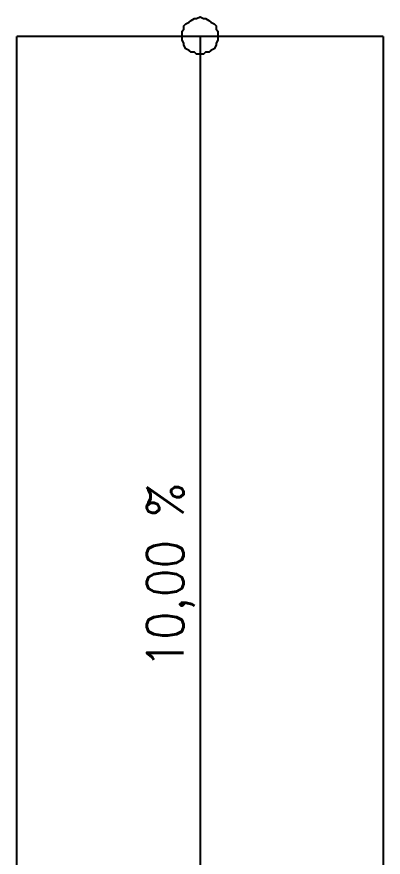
# Model space of a CAD drawing. Header units: millimetres. Extents: x 0 to 420, y 0 to 297.
# Drawn here: x 241.6 to 250.32, y 252.25 to 272.29 of the extents above; entities that cross this region are included whole.
import ezdxf

# ---------------------------------------------------------------- set-up
doc = ezdxf.new("R2010")
doc.units = ezdxf.units.MM
doc.layers.get('0').update_dxf_attribs({"linetype": 'CONTINUOUS'})
doc.styles.get("Standard").update_dxf_attribs({"font": 'STANDARD'})

msp = doc.modelspace()

# ---------------------------------------------------------------- linework, layer by layer
at = {"color": 0, "true_color": 0x000007}
msp.add_lwpolyline([(245.956667, 271.399), (245.872, 271.399), (245.829667, 271.441333), (245.745, 271.441333), (245.702667, 271.483667), (245.618, 271.526), (245.575667, 271.610667), (245.575667, 271.653), (245.533333, 271.737667), (245.533333, 271.78), (245.533333, 271.864667), (245.533333, 271.949333), (245.575667, 271.991667), (245.575667, 272.076333), (245.618, 272.118667), (245.702667, 272.161), (245.745, 272.203333), (245.829667, 272.245667), (245.872, 272.245667), (245.956667, 272.288), (246.041333, 272.245667), (246.083667, 272.245667), (246.168333, 272.203333), (246.210667, 272.161), (246.295333, 272.118667), (246.337667, 272.076333), (246.337667, 271.991667), (246.38, 271.949333), (246.38, 271.864667), (246.38, 271.78), (246.38, 271.737667), (246.337667, 271.653), (246.337667, 271.610667), (246.295333, 271.526), (246.210667, 271.483667), (246.168333, 271.441333), (246.083667, 271.441333), (246.041333, 271.399)], close=True, dxfattribs=at)
for points in [[(250.317, 271.822333), (241.596333, 271.822333)], [(250.317, 271.822333), (250.317, 245.745), (241.596333, 245.745), (241.596333, 271.822333)], [(245.956667, 271.822333), (245.956667, 245.745), (250.317, 249.724333)]]:
    msp.add_lwpolyline(points, dxfattribs=at)

# ---------------------------------------------------------------- texts
at = {"color": 0, "true_color": 0x000007, "insert": (245.829663, 256.751667), "char_height": 0.872032, "width": 4.28749084, "attachment_point": 7, "rotation": 90}
msp.add_mtext('10,00 %', dxfattribs=at)

doc.saveas('drawing.dxf')
